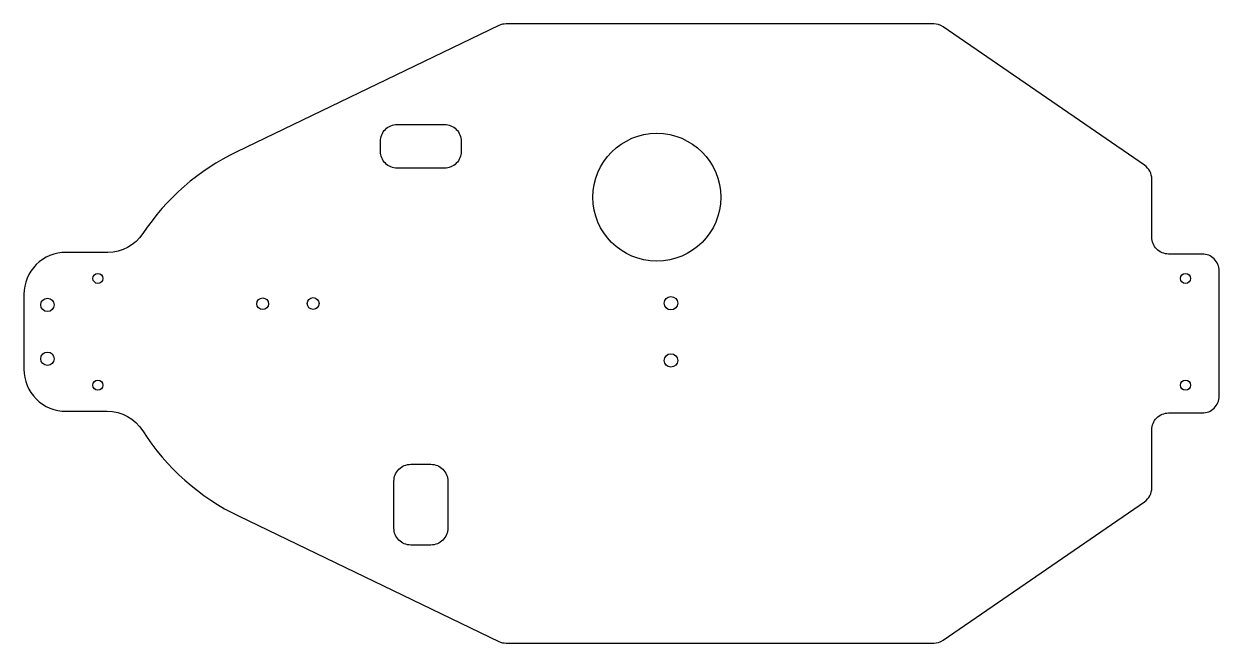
# Model space of a CAD drawing. Header units: millimetres. Extents: x -182 to 173, y -88 to 96.
import ezdxf

# ---------------------------------------------------------------- set-up
doc = ezdxf.new("R2010")
doc.units = ezdxf.units.MM
doc.layers.get('0').update_dxf_attribs({"linetype": 'CONTINUOUS'})

msp = doc.modelspace()

# ---------------------------------------------------------------- linework, layer by layer
for points in [[(91.28, 95.02, 0.151726), (88.45, 95.9), (-38.64, 95.9, 0.112678), (-40.81, 95.4), (-118.75, 57.87, 0.134526), (-146.65, 33.58, -0.251008), (-157.06, 28), (-169.5, 28, 0.414214), (-182, 15.5), (-182, -6.75, 0.414214), (-169.5, -19.25), (-157.23, -19.25, -0.25616), (-146.69, -25.03, 0.139457), (-118.04, -50.46), (-40.81, -87.65, 0.112678), (-38.64, -88.15), (88.45, -88.15, 0.151726), (91.28, -87.27), (151.13, -46.12, 0.246967), (153.3, -42), (153.3, -24.75, -0.414214), (158.3, -19.75), (168.3, -19.75, 0.414214), (173.3, -14.75), (173.3, 22.5, 0.414214), (168.3, 27.5), (158.3, 27.5, -0.414214), (153.3, 32.5), (153.3, 49.75, 0.246967), (151.13, 53.87)], [(-57, 53), (-71, 53, -0.414214), (-76, 58), (-76, 61, -0.414214), (-71, 66), (-57, 66, -0.414214), (-52, 61), (-52, 58, -0.414214)], [(-61, -59), (-67, -59, -0.414214), (-72, -54), (-72, -40, -0.414214), (-67, -35), (-61, -35, -0.414214), (-56, -40), (-56, -54, -0.414214)]]:
    msp.add_lwpolyline(points, format="xyb", close=True)
for centre, radius in [((6.15, 44.38), 19), ((-160, 20.25), 1.5), ((163.3, 20.25), 1.5), ((-175, 12.38), 2), ((-111.02, 12.71), 1.75), ((-96.02, 12.79), 1.75), ((10.35, 12.88), 2), ((-175, -3.63), 2), ((10.35, -4.13), 2), ((-160, -11.5), 1.5), ((163.3, -11.5), 1.5)]:
    msp.add_circle(centre, radius)

doc.saveas('drawing.dxf')
